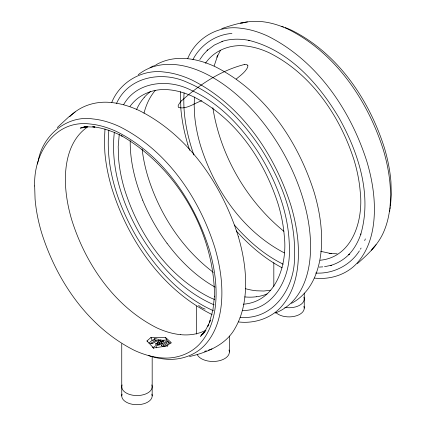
<?xml version="1.0" encoding="UTF-8"?>
<svg xmlns="http://www.w3.org/2000/svg" width="426" height="426" viewBox="0 0 426 426"><rect width="100%" height="100%" fill="white"/><g stroke="black" fill="none" stroke-linecap="round" stroke-linejoin="round"><path stroke-width="0.64" d="M180.47 91.696L180.826 108.38A138.104 79.737 60 0 0 187.744 144.217M194.474 97.037L194.16 105.089L194.565 114.732A118.62 68.485 60 0 0 200.502 145.495C214.289 189.538 242.708 231.291 284.376 252.911M184.08 92.852C182.669 113.966 186.971 135.101 193.867 154.979M104.988 128.987L104.381 140.99L104.849 152.242A138.104 79.737 60 0 0 111.772 188.079C127.992 239.886 161.592 289.078 210.934 313.999A138.104 79.731 60 0 0 212.116 314.537M108.896 130.095C105.179 167.732 118.039 205.151 136.821 237.33C155.186 267.757 180.342 296.006 213.335 310.671M390.45 206.312L391.34 194.661L390.924 181.588A129.222 74.609 60 0 0 384.454 148.067C369.235 99.753 337.93 53.442 291.73 30.321A129.174 74.577 60 0 0 285.116 27.546M114.365 132.172C110.222 167.503 122.076 202.835 139.419 233.235C157.098 263.13 181.668 291.011 214.182 304.878M119.259 134.323L118.21 146.608L118.593 158.594A118.62 68.485 60 0 0 124.53 189.357C138.445 233.783 167.253 275.968 209.565 297.343A118.62 68.485 60 0 0 214.768 299.558M390.019 209.235L390.285 207.489M159.265 343.122L159.276 343.063A0.788 0.474 61.7 0 1 159.329 342.893M389.609 211.525L389.811 210.38M159.175 343.734L159.367 344.464M37.504 164.074L37.744 162.918M37.877 162.354L38.138 161.22M38.271 160.655C42.696 135.388 66.978 114.871 93.049 118.966A132.667 76.595 60 0 1 119.546 126.597C167.013 150.351 199.171 197.93 214.81 247.559A132.72 76.627 60 0 1 221.456 281.996C223.07 302.881 220.54 326.023 206.823 342.781C196.764 355.279 180.012 360.907 164.329 359.017A132.72 76.627 60 0 1 148.541 355.609M143.993 113.204C146.107 104.897 149.712 96.814 155.383 90.312M214.145 65.955L217.803 55.076L216.935 57.18L220.54 50.236M155.762 343.782L155.778 343.739A1.635 0.831 -23 0 1 155.863 343.542L156.267 343.228M364.699 240.621L365.338 238.89M111.766 102.41C119.983 81.888 142.438 68.921 164.324 72.063A138.04 79.699 60 0 1 191.902 80.003C241.313 104.732 274.786 154.26 291.065 205.923A138.104 79.731 60 0 1 297.982 241.766C299.659 263.508 297.034 287.598 282.747 305.043C272.278 318.052 254.839 323.904 238.512 321.939M187.738 58.548C195.955 38.026 218.41 25.059 240.296 28.201A138.04 79.699 60 0 1 267.874 36.141C317.285 60.87 350.763 110.398 367.036 162.061A138.104 79.731 60 0 1 373.953 197.904C375.631 219.646 373.006 243.736 358.719 261.181C348.255 274.19 330.816 280.042 314.484 278.077M159.111 343.995L158.882 344.405M116.548 103.406C128.705 76.11 162.924 70.647 187.775 82.607C218.692 95.61 242.788 121.059 261.005 148.605C281.442 180.619 295.889 218.219 294.536 256.708C294.968 287.412 273.774 320.427 240.088 317.306M192.925 59.571C200.433 45.018 215.487 34.522 231.93 33.468M161.933 342.925L161.939 342.914A0.703 0.532 -69.3 0 1 161.789 343.015L161.779 343.026M360.412 249.194L361.099 248.07M161.678 343.223L161.614 343.319A3.584 1.821 -23 0 1 161.491 343.505M123.631 104.647C136.852 81.206 168.446 78.709 190.523 89.913C218.74 102.501 240.828 125.904 257.623 151.342C276.575 180.975 289.957 215.625 289.345 251.233C290.074 278.663 273.162 310.645 242.511 310.543M199.783 59.624L203.495 54.427L207.728 49.906L207.068 50.529L214.432 45.012L222.798 41.215L221.93 41.476C230.7 38.617 240.173 38.633 249.157 40.417L248.299 40.23C288.679 49.874 318.515 83.374 338.979 117.778C358.447 152.63 372.393 195.065 360.63 234.763L360.902 233.922C358.303 241.579 354.373 248.875 348.729 254.721L349.389 254.104C344.192 259.423 337.669 263.396 330.539 265.51L331.407 265.249L324.505 266.703M359.384 250.871C350.167 265.473 332.855 274.131 315.65 273.039M205.481 63.261C214.182 50.396 230.37 44.07 245.568 45.981A118.588 68.469 60 0 1 269.243 52.797C311.608 74.007 340.315 116.479 354.278 160.783A118.62 68.485 60 0 1 360.21 191.546C363.559 219.262 353.053 257.059 320.15 260.259M130.026 106.409C138.812 93.976 154.702 87.99 169.591 89.843A118.588 68.469 60 0 1 193.266 96.659C235.637 117.869 264.344 160.341 278.306 204.645A118.62 68.485 60 0 1 284.238 235.408C287.704 263.406 276.708 301.677 243.299 304.217M357.318 263.651C367.244 254.982 377.314 245.6 382.995 233.469C390.035 218.309 391.382 201.12 390.083 184.644A132.72 76.627 60 0 0 383.437 150.202C367.803 100.573 335.64 52.994 288.173 29.24A132.667 76.595 60 0 0 261.676 21.614C247.991 20.155 234.433 24.287 221.642 28.659M371.408 250.216L376.067 244.673M157.673 343.58L157.194 343.361M374.816 246.164L372.175 248.96M69.757 116.713C80.317 105.483 96.425 100.797 111.516 102.554A138.04 79.699 60 0 1 139.094 110.488C188.505 135.218 221.983 184.746 238.262 236.409M57.27 127.576L68.682 116.974L75.162 111.916M158.461 340.422L158.238 340.512A1.789 0.911 -23 0 0 157.918 340.603L157.098 340.885M181.492 100.861C199.528 84.561 220.721 70.503 244.508 64.475M163.488 341.471L163.504 341.455A1.443 0.735 -23 0 1 163.36 341.583M159.159 339.783L159.186 339.756A1.523 0.777 -23 0 1 159.303 339.655L158.834 339.437A2.444 1.246 -23 0 1 158.52 339.373L158.339 339.32A8.318 4.228 -23 0 0 157.934 339.213L157.444 339.091M147.38 341.817L146.997 340.917L150.99 337.461L165.49 337.429L170.751 342.147M166.939 345.965L171.119 342.451L171.364 342.994M154.18 339.16L154.531 338.846M148.962 343.132L152.173 340.246A123.199 88.448 29.5 0 0 154.01 340.31M154.068 339.261L154.377 338.984M154.026 339.298L153.717 339.575L154.345 339.73M154.617 338.766L154.638 338.745A1.81 0.921 -23 0 0 154.798 338.606L155.453 338.585A2.668 1.358 -23 0 0 155.714 338.675L155.991 338.734A5.884 2.993 -23 0 1 156.193 338.776L156.821 338.936M163.296 341.631L162.823 341.764A4.963 2.524 -23 0 0 162.583 341.705L161.901 341.535M204.826 332.067L201.807 334.655L204.379 332.349L200.502 336.359L205.199 330.97L203.016 334.011L205.124 330.927L208.772 324.111L207.899 326.225L210.306 320.389L209.454 322.461L212.909 310.037L214.507 296.102L214.486 296.746C214.475 232.585 177.12 167.892 121.564 135.803L122.129 136.107C112.949 131.389 103.044 127.901 92.746 126.772L95.014 127.076L87.287 126.826L83.565 127.113L87.287 126.74L80.269 128.114L85.685 126.762L82.399 127.832L85.525 126.735M158.621 340.262L158.637 340.252A1.033 0.527 -23 0 0 158.509 340.363M157.801 341.966L157.78 341.982A0.682 0.346 -23 0 1 157.599 342.11L157.38 342.323M152.588 347.179L152.551 347.169A5.985 3.046 -23 0 0 152.79 347.222L152.833 347.233A2.668 1.358 -23 0 1 153.126 347.312L153.594 347.227A0.99 0.506 -23 0 1 153.733 347.105L153.759 347.083A3.69 1.874 -23 0 0 153.951 346.934L156.134 345.417M236.254 79.028C240.307 75.578 245.067 72.372 247.549 67.51A3.243 1.874 -60 0 0 247.788 66.451L247.82 65.987A11.71 6.757 -60 0 0 247.82 65.652L247.82 65.428M164.106 340.912L163.797 340.672A2.221 1.129 -23 0 1 163.547 340.619L163.398 340.576A6.289 3.195 -23 0 0 163.126 340.502L162.615 340.379M152.641 343.393L157.024 340.917M152.535 343.473L152.513 343.489A1.72 0.873 -23 0 0 152.322 343.644L151.975 343.75A0.714 0.362 -23 0 0 151.858 343.707A2.726 1.385 -23 0 1 151.645 343.665L151.384 343.596M158.339 341.567L158.626 341.359M158.887 341.167L160.639 339.884L161.827 340.182M158.078 341.758L158.046 341.78A2.434 1.235 -23 0 0 157.854 341.924M87.894 126.772C67.963 140.117 63.921 166.896 65.79 189.08A118.62 68.485 60 0 0 71.728 219.843C85.642 264.269 114.45 306.454 156.763 327.828A118.62 68.485 60 0 0 180.432 334.639M160.054 341.652L160.096 341.625A1.571 0.799 -23 0 0 160.384 341.407L160.911 341.279A1.89 0.959 -23 0 0 161.177 341.359L161.214 341.364M154.334 65.833L155.442 65.162M155.996 64.827C165.442 59.321 176.699 57.542 187.488 58.687A138.04 79.699 60 0 1 215.066 66.626C264.477 91.356 297.955 140.884 314.234 192.547A138.104 79.731 60 0 1 321.151 228.389C323.595 255.557 317.817 289.265 291.469 303.36M149.995 67.654L153.451 65.849M205.976 330.182C198.181 334.288 189.133 335.56 180.432 334.644M201.865 100.685C194.522 103.055 186.279 109.791 178.451 107.405A3.067 1.768 -60 0 1 178.238 106.825L178.18 105.632A3.307 1.912 -60 0 1 178.696 104.551L178.734 104.492A13.717 7.918 -60 0 1 181.471 100.818M189.469 356.546C207.201 352.462 226.281 344.794 235.29 327.871C244.844 311.145 246.649 291.123 245.174 272.251A138.104 79.731 60 0 0 238.256 236.409M155.852 340.465L155.889 340.449A2.018 1.028 -23 0 1 156.161 340.347L156.427 340.23L156.033 340.15A2.567 1.305 -23 0 1 155.82 340.102L155.692 340.065A6.709 3.408 -23 0 0 155.463 340.007L155.117 339.921M155.746 340.507L151.235 342.962A4.201 2.135 -23 0 0 151.081 343.074L151.028 343.116A2.732 1.39 -23 0 1 150.793 343.281L150.682 343.447M211.978 348.883L208.298 350.252M241.798 23.142L245.541 22.253M204.475 351.328L206.408 350.827M270.798 290.212L263.79 291.022L256.409 290.782A118.62 68.485 60 0 1 245.349 288.658M166.358 346.077L153.52 348.005L146.997 340.917M240.328 23.174L247.458 21.918M322.802 266.868L319.266 267.091M337.126 253.837L329.085 253.332L331.327 253.63L320.773 251.356M162.386 343.297L162.679 343.521A3.674 1.486 51.9 0 0 162.801 343.628A2.561 1.033 51.9 0 0 162.945 343.75M156.544 343.265L156.816 343.308M156.869 343.313L157.471 343.399M157.279 345.151L156.571 344.975M162.397 341.657L161.976 341.556M161.747 341.498L161.443 341.418A4.276 2.173 -23 0 0 161.214 341.364M161.992 340.225L162.503 340.347M154.489 339.767L155.021 339.9M151.267 343.569L151.124 343.532A2.396 1.219 -23 0 1 151.006 343.505M157.439 342.344L157.46 342.35A2.173 1.102 -23 0 1 157.572 342.397L157.95 342.563M156.486 344.943L156.385 344.906A4.393 2.231 -23 0 1 156.204 344.82A2.881 1.464 -23 0 1 155.719 343.793M157.902 342.541L158.089 342.621A2.439 1.241 -23 0 0 158.216 342.674L158.696 342.706A1.299 0.66 -23 0 1 159.686 342.674A1.161 0.591 -23 0 1 159.894 342.696L160.133 343.26M162.349 343.313L162.359 343.319A1.922 0.777 51.9 0 1 162.013 342.983L161.981 342.957M283.231 264.2C264.28 254.988 248.172 240.786 234.401 224.997M282.161 267.805C264.663 258.619 249.466 245.541 236.297 230.908M213.399 272.384C181.79 248.534 159.249 213.65 147.694 175.981A118.62 68.485 60 0 1 142.119 148.935M283.854 231.297C246.356 200.582 220.439 155.596 212.83 107.709M162.535 344.027L162.072 343.521M160.639 339.884L160.863 340.294M165.49 337.429L166.587 340.012A123.199 21.428 61.1 0 0 170.256 343.489M167.152 345.928L167.381 346.466M159.835 342.786L160.07 343.345M159.665 342.722L159.979 343.462M157.705 344.352L157.854 344.703M150.99 337.461L152.173 340.246M153.52 348.005L153.733 348.511M189.666 150.357L187.738 144.217M304.255 293.024L304.255 308.115M273.822 262.64L273.822 286.421M229.38 336.05L229.38 352.014M196.62 306.118L196.62 334.059M152.178 357.047L152.178 395.914M121.745 343.83L121.745 395.914M267.065 293.919A117.88 68.059 60 0 1 256.702 296.752M256.681 296.704A116.836 67.457 60 0 1 244.657 296.906M215.162 287.124A116.836 67.457 60 0 1 167.04 243.251M167.019 243.273A117.88 68.059 60 0 1 142.673 200.177M142.705 200.172A116.836 67.457 60 0 1 130.228 140.649M136.517 109.604A116.836 67.457 60 0 1 144.174 97.511M144.148 97.469A117.88 68.059 60 0 1 150.751 91.356M138.226 74.742A138.003 79.678 60 0 1 282.273 150.948A138.003 79.678 60 0 1 275.105 313.083M244.519 64.448A12.333 7.12 -60 0 1 246.851 64.768L247.266 64.928A3.722 2.151 -60 0 1 247.847 65.396M229.007 350.007A16.38 9.457 0 0 1 217.052 361.179A16.38 9.457 0 0 1 197.281 354.682M205.151 309.1A16.38 9.457 0 0 1 198.623 305.33M303.903 297.103A15.214 8.786 0 0 1 284.754 307.402M303.93 306.315A15.214 8.786 0 0 1 294.35 316.348A15.214 8.786 0 0 1 275.734 312.375M281.842 26.391A129.174 74.577 60 0 1 283.476 26.95M151.826 384.907A15.214 8.786 0 0 1 136.959 395.557A15.214 8.786 0 0 1 122.097 384.907M151.853 394.114A15.214 8.786 0 0 1 136.959 404.7A15.214 8.786 0 0 1 122.07 394.114M159.984 341.87A2.263 1.15 -23 0 1 160.362 341.865A3.051 1.55 -23 0 1 161.869 343.084M161.582 343.542A3.073 1.56 -23 0 1 157.29 345.166M157.647 344.213A1.081 0.548 -23 0 1 157.615 343.654M159.739 342.797A1.491 0.756 -23 0 1 159.202 343.819A1.491 0.756 -23 0 1 157.604 344.315M159.851 343.047A1.661 0.836 -33 0 1 159.132 343.904M158.957 343.846A1.15 0.415 -28.2 0 1 158.131 344.251M156.305 347.856A3.93 1.997 -23 0 1 156.534 346.46M150.788 343.452A0.99 0.506 -23 0 1 150.932 343.478M166.587 340.012A123.199 88.448 29.5 0 1 162.157 340.262M160.368 340.321A123.199 88.448 29.5 0 1 159.468 340.337M34.66 185.965L35.076 199.038A129.222 74.609 60 0 0 41.546 232.564C56.717 281.006 88.134 327.003 134.27 350.31A129.222 74.609 60 0 0 160.07 357.728C175.342 359.581 191.647 354.091 201.434 341.929C214.789 325.618 217.249 303.094 215.678 282.768A129.222 74.609 60 0 0 209.209 249.242C193.99 200.928 162.684 154.622 116.484 131.496A129.174 74.577 60 0 0 90.685 124.072C54.608 119.099 33.425 153.706 34.66 185.965M161.31 345.518C163.307 348.212 167.785 345.033 168.818 342.515C167.594 339.905 162.141 342.68 161.31 345.518M163.11 345.236C164.335 346.231 166.039 343.771 166.923 342.983A1.321 0.671 -23 0 0 166.997 342.839L167.013 342.797A0.863 0.437 -23 0 0 166.129 342.483L166.007 342.552A1.353 0.687 -23 0 0 165.805 342.653L165.027 343.212A12.546 6.379 -23 0 0 163.632 344.48L163.222 344.964A1.448 0.735 -23 0 0 163.131 345.156L163.11 345.236"/></g></svg>
